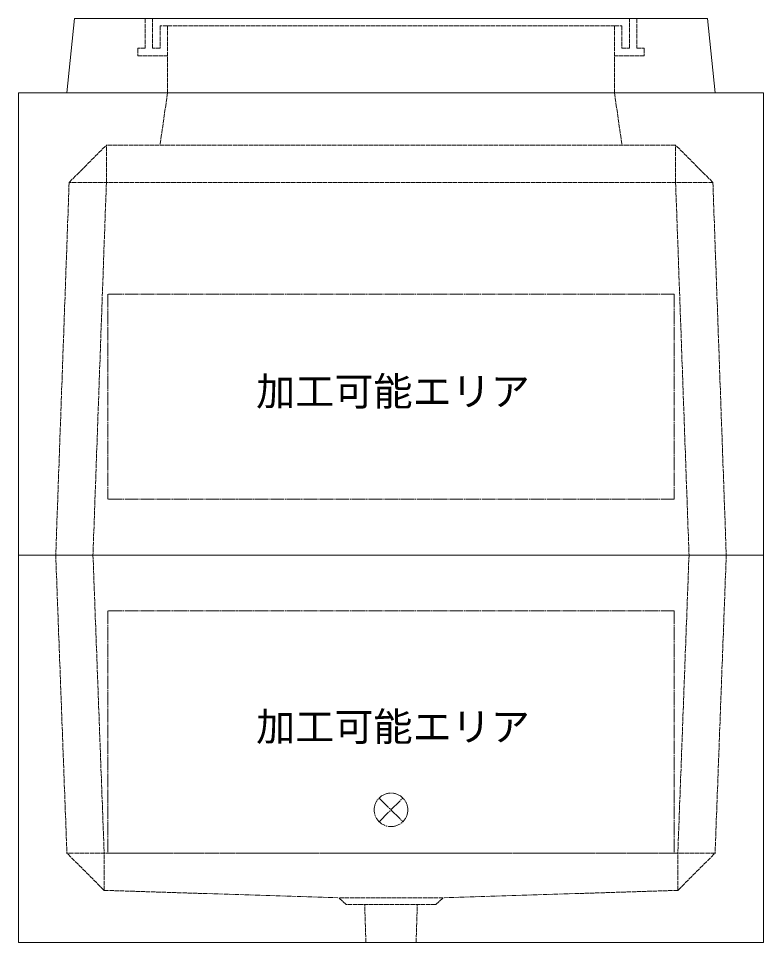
# Model space of a CAD drawing. Units: millimetres, scale not verified. Extents: x -2970 to 2970, y -2100 to 2100.
# Drawn here: x -530 to 470, y -1340 to -100 of the extents above; entities that cross this region are included whole.
import ezdxf
from ezdxf.enums import TextEntityAlignment as Align

# ---------------------------------------------------------------- set-up
doc = ezdxf.new("R2010")
doc.units = ezdxf.units.MM
doc.header["$LTSCALE"] = 10
doc.linetypes.add('LONG_DASHED1', pattern=[7, 6, -1])
doc.linetypes.add('LONG_DOUBLE_CHAIN', pattern=[21.8, 18, -1, 0.6, -0.6, 0.6, -1])
for name, color, linetype, lineweight in [('0-7_D-STR', 7, 'LONG_DASHED1', 9), ('0-9_D-STR-STR4', 134, 'LONG_DASHED1', 9), ('0-A_D-STR-STR5', 1, 'LONG_DOUBLE_CHAIN', 9)]:
    doc.layers.add(name, color=color, linetype=linetype, lineweight=lineweight)
doc.styles.add('ＭＳ ゴシック', font='')
doc.styles.get('ＭＳ ゴシック').set_extended_font_data('MS Gothic')

# ---------------------------------------------------------------- blocks, each defined once
blk = doc.blocks.new('A$C019679C0')
at = {"layer": '0-7_D-STR', "linetype": 'Continuous'}
for p, q in [((-4350, 0), (-4250, 1000)), ((4250, 1000), (-4250, 1000)), ((4350, 0), (4250, 1000)), ((-4350, 0), (4350, 0))]:
    blk.add_line(p, q, dxfattribs=at)
at = {"layer": '0-7_D-STR'}
for p, q in [((-3000, 0), (-3000, 900)), ((3000, 900), (3000, 0))]:
    blk.add_line(p, q, dxfattribs=at)
at = {"layer": '0-9_D-STR-STR4'}
for points in [[(-3300, 1000), (-3300, 600), (-3400, 600), (-3400, 500), (-3000, 500)], [(-3000, 900), (-3100, 900), (-3100, 600), (-3200, 600), (-3200, 1000)], [(3300, 1000), (3300, 600), (3400, 600), (3400, 500), (3000, 500)], [(3100, 900), (3100, 600), (3200, 600), (3200, 1000)], [(-3000, 900), (3000, 900), (3100, 900)]]:
    blk.add_lwpolyline(points, dxfattribs=at)
blk = doc.blocks.new('A$C6BF97EC2')
at = {"layer": '0-7_D-STR'}
for p, q in [((-3000, 6200), (-3100, 5500)), ((3000, 6200), (3100, 5500)), ((-4320, 5000), (-3820, 5500)), ((3820, 5500), (-3820, 5500)), ((-3820, 5001.1), (-3820, 5500)), ((4320, 5000), (3820, 5500)), ((3820, 5001.1), (3820, 5500)), ((-4320, 5001.1), (-4500, 0)), ((4320, 5000), (-4320, 5001.1)), ((-3820, 5001.1), (-4000, 0)), ((3820, 5001.1), (4000, 0)), ((4320, 5001.1), (4500, 0))]:
    blk.add_line(p, q, dxfattribs=at)
at = {"layer": '0-7_D-STR', "linetype": 'Continuous'}
for p in [(5000, 6200), (-5000, 0)]:
    blk.add_line(p, (5000, 0), dxfattribs=at)
blk.add_lwpolyline([(-5000, 0), (-5000, 6200), (5000, 6200)], dxfattribs=at)
at = {"layer": '0-A_D-STR-STR5'}
for p, q in [((-3800, 3500), (-3800, 750)), ((3800, 3500), (-3800, 3500))]:
    blk.add_line(p, q, dxfattribs=at)
blk.add_lwpolyline([(3800, 3500), (3800, 750), (-3800, 750)], dxfattribs=at)
blk = doc.blocks.new('A$C5E030ABE')
at = {"layer": '0-7_D-STR', "linetype": 'Continuous'}
for p, q in [((-5000, 0), (5000, 0)), ((-5000, -5200), (-5000, 0)), ((5000, -5200), (5000, 0)), ((-5000, -5200), (5000, -5200))]:
    blk.add_line(p, q, dxfattribs=at)
at = {"layer": '0-7_D-STR'}
for p, q in [((-4500, 0), (-4350, -4000)), ((-4000, 0), (-3850, -4000)), ((4000, 0), (3850, -4000)), ((4500, 0), (4350, -4000)), ((-3850, -4500), (-4350, -4000)), ((4350, -4000), (-4350, -4000)), ((-3850, -4500), (-3850, -4000)), ((3850, -4500), (4350, -4000)), ((3850, -4500), (3850, -4000)), ((-3850, -4500), (-700, -4600)), ((3850, -4500), (700, -4600)), ((-600, -4690), (-700, -4600)), ((700, -4600), (-700, -4600)), ((600, -4690), (-600, -4690)), ((-336.2, -5200), (-352.5, -4690)), ((336.2, -5200), (352.5, -4690)), ((600, -4690), (700, -4600))]:
    blk.add_line(p, q, dxfattribs=at)
at = {"layer": '0-A_D-STR-STR5'}
for p, q in [((3800, -750), (3800, -4000)), ((3800, -4000), (-3800, -4000))]:
    blk.add_line(p, q, dxfattribs=at)
blk.add_lwpolyline([(3800, -750), (-3800, -750), (-3800, -4000)], dxfattribs=at)
blk = doc.blocks.new('A$C1C640AAB')
at = {"layer": '0-A_D-STR-STR5'}
for p, q in [((-159.1, -159.1), (159.1, 159.1)), ((-159.1, 159.1), (159.1, -159.1))]:
    blk.add_line(p, q, dxfattribs=at)
blk.add_circle((0, 0), 225, dxfattribs=at)
blk = doc.blocks.new('A$C8b369762')
at = {"layer": '0-7_D-STR'}
blk.add_blockref('A$C5E030ABE', (0, 0), dxfattribs=at)
at = {"layer": '0-A_D-STR-STR5'}
blk.add_blockref('A$C1C640AAB', (0, -3420), dxfattribs=at)

msp = doc.modelspace()

# ---------------------------------------------------------------- block references
at = {"layer": '0-7_D-STR', "xscale": 0.1, "yscale": 0.1}
for name, p in [('A$C019679C0', (-30, -200)), ('A$C6BF97EC2', (-30, -820)), ('A$C8b369762', (-30, -820))]:
    msp.add_blockref(name, p, dxfattribs=at)

# ---------------------------------------------------------------- texts
at = {"layer": '0-A_D-STR-STR5', "style": 'ＭＳ ゴシック'}
for p in [(-211.06, -631.14), (-211.06, -1081.14)]:
    msp.add_text('加工可能エリア', height=38.49, dxfattribs=at).set_placement(p, align=Align.BOTTOM_LEFT)

doc.saveas('drawing.dxf')
